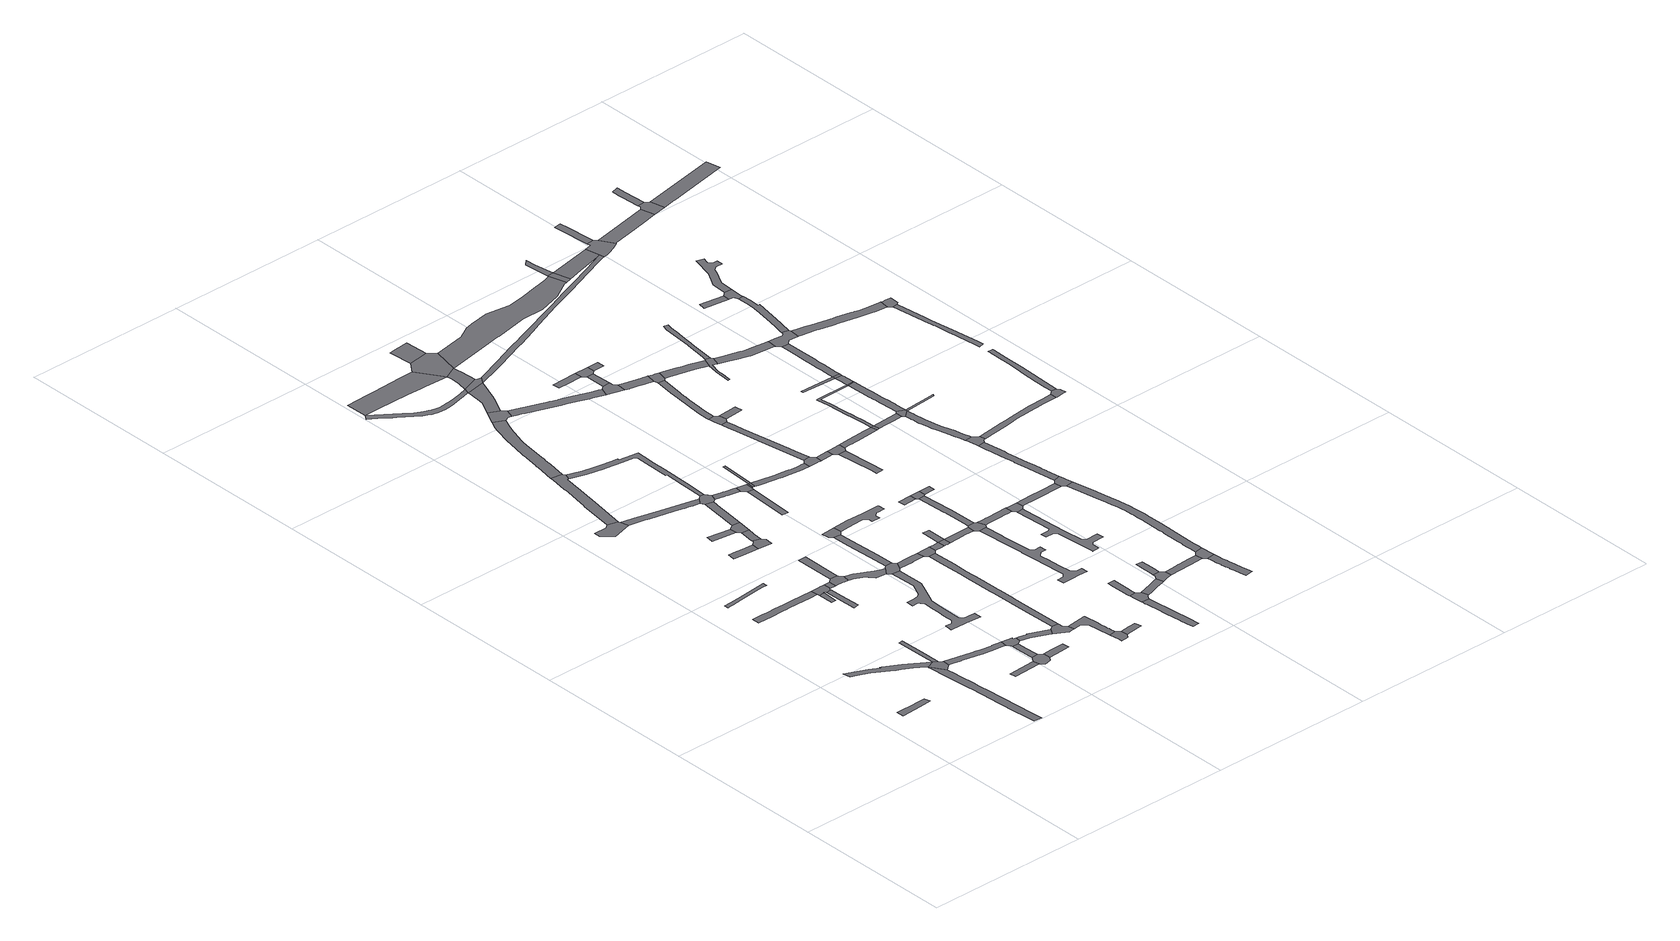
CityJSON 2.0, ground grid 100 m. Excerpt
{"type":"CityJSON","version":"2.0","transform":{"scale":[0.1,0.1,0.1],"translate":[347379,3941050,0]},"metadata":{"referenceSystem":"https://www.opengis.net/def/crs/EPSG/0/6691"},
"CityObjects":{
"road1":{"type":"Road","geometry":[{"type":"MultiSurface","lod":"1","boundaries":[[[0,1,2,3,4,5,6,7]]]}]},
"road2":{"type":"Road","attributes":{"RoadStructureAttribute.sectionType":"1"},"geometry":[{"type":"MultiSurface","lod":"1","boundaries":[[[8,9,10,11,12,13,14,15,16,17,18,19,20,21,22,23,24,25]]]}]},
"road3":{"type":"Road","attributes":{"RoadStructureAttribute.sectionType":"1"},"geometry":[{"type":"MultiSurface","lod":"1","boundaries":[[[26,27,28,29,30,31,32,33,34,35,36,15,37,38,39,40,41,42,43,44,45,46,47,48,49,50,51,52,53]]]}]},
"road4":{"type":"Road","geometry":[{"type":"MultiSurface","lod":"1","boundaries":[[[36,54,55,56,57,16,15]]]}]},
"road5":{"type":"Road","attributes":{"RoadStructureAttribute.sectionType":"1"},"geometry":[{"type":"MultiSurface","lod":"1","boundaries":[[[58,59,60,61,62,16,57]]]}]},
"road6":{"type":"Road","attributes":{"RoadStructureAttribute.sectionType":"1"},"geometry":[{"type":"MultiSurface","lod":"1","boundaries":[[[63,64,65,66,67,68,69,70,71,72,73]]]}]},
"road7":{"type":"Road","attributes":{"RoadStructureAttribute.sectionType":"1"},"geometry":[{"type":"MultiSurface","lod":"1","boundaries":[[[74,75,76,77,78,79,80,81,82,83,84,85,86,87,88,89,90]]]}]},
"road8":{"type":"Road","attributes":{"RoadStructureAttribute.sectionType":"1"},"geometry":[{"type":"MultiSurface","lod":"1","boundaries":[[[91,92,93,94,95,55,54,96,97,98,99,100,101,102,103,104,105,106,107]]]}]},
"road9":{"type":"Road","geometry":[{"type":"MultiSurface","lod":"1","boundaries":[[[108,109,110,111]]]}]},
"road10":{"type":"Road","geometry":[{"type":"MultiSurface","lod":"1","boundaries":[[[112,113,114,115,116,117,118,119,120]]]}]},
"road11":{"type":"Road","geometry":[{"type":"MultiSurface","lod":"1","boundaries":[[[121,122,123,124]]]}]},
"road12":{"type":"Road","geometry":[{"type":"MultiSurface","lod":"1","boundaries":[[[125,126,127,128,129]]]}]},
"road13":{"type":"Road","geometry":[{"type":"MultiSurface","lod":"1","boundaries":[[[130,131,132,133,134,80,79,124,123,135,125,129]]]}]},
"road14":{"type":"Road","geometry":[{"type":"MultiSurface","lod":"1","boundaries":[[[136,137,138,139,140,141,108,111]]]}]},
"road15":{"type":"Road","attributes":{"RoadStructureAttribute.sectionType":"1"},"geometry":[{"type":"MultiSurface","lod":"1","boundaries":[[[142,143,144,145,141,140,146,147,148]]]}]},
"road16":{"type":"Road","attributes":{"RoadStructureAttribute.sectionType":"1"},"geometry":[{"type":"MultiSurface","lod":"1","boundaries":[[[149,132,131,150,151]]]}]},
"road17":{"type":"Road","geometry":[{"type":"MultiSurface","lod":"1","boundaries":[[[106,152,142,148,153,154,155,156,157,107]]]}]},
"road18":{"type":"Road","geometry":[{"type":"MultiSurface","lod":"1","boundaries":[[[158,159,160,161,162,163,164,165]]]}]},
"road19":{"type":"Road","geometry":[{"type":"MultiSurface","lod":"1","boundaries":[[[166,167,168,169,170,171,172,173,116,115,174,175,176,177,178,179,180,181,182]]]}]},
"road20":{"type":"Road","geometry":[{"type":"MultiSurface","lod":"1","boundaries":[[[183,184,185,186,139,138]]]}]},
"road21":{"type":"Road","geometry":[{"type":"MultiSurface","lod":"1","boundaries":[[[150,187,188,189,190,191,192,193,194,195,196,151]]]}]},
"road22":{"type":"Road","geometry":[{"type":"MultiSurface","lod":"1","boundaries":[[[197,198,196,195]]]}]},
"road23":{"type":"Road","geometry":[{"type":"MultiSurface","lod":"1","boundaries":[[[199,200,201,202]]]}]},
"road24":{"type":"Road","attributes":{"RoadStructureAttribute.sectionType":"1"},"geometry":[{"type":"MultiSurface","lod":"1","boundaries":[[[203,204,205,206,154,153,207,208,209,210]]]}]},
"road25":{"type":"Road","geometry":[{"type":"MultiSurface","lod":"1","boundaries":[[[211,212,213,214,215,216,217,218,219,220,221,222,223,224,225,226,227,228,229,230,231,232,233,234,235,236,237,238,239,240,241,242,243,244,245,246,247,248,249]]]}]},
"road26":{"type":"Road","attributes":{"RoadStructureAttribute.sectionType":"1"},"geometry":[{"type":"MultiSurface","lod":"1","boundaries":[[[250,251,252,114,113,253,254,255,256,257,258,259,260,261,262,263,264,265]]]}]},
"road27":{"type":"Road","attributes":{"RoadStructureAttribute.sectionType":"1"},"geometry":[{"type":"MultiSurface","lod":"1","boundaries":[[[164,266,267,268,269,270,165]]]}]},
"road28":{"type":"Road","attributes":{"RoadStructureAttribute.sectionType":"1"},"geometry":[{"type":"MultiSurface","lod":"1","boundaries":[[[192,271,272,273,274,275,276,277,278,279,280,281,282,283,284,285,286,287,288,289,290,291,292,293,294,295,193]]]}]},
"road29":{"type":"Road","attributes":{"RoadStructureAttribute.sectionType":"1"},"geometry":[{"type":"MultiSurface","lod":"1","boundaries":[[[268,296,297,298,299,300,301,269]]]}]},
"road30":{"type":"Road","geometry":[{"type":"MultiSurface","lod":"1","boundaries":[[[299,298,302,303,199,202]]]}]},
"road31":{"type":"Road","geometry":[{"type":"MultiSurface","lod":"1","boundaries":[[[304,305,306,307,308,309,310,203,210]]]}]},
"road32":{"type":"Road","geometry":[{"type":"MultiSurface","lod":"1","boundaries":[[[280,211,249,311,312,313,314,281]]]}]},
"road33":{"type":"Road","attributes":{"RoadStructureAttribute.sectionType":"1"},"geometry":[{"type":"MultiSurface","lod":"1","boundaries":[[[315,316,317,318,303,302,319,320,321]]]}]},
"road34":{"type":"Road","attributes":{"RoadStructureAttribute.sectionType":"1"},"geometry":[{"type":"MultiSurface","lod":"1","boundaries":[[[322,323,324,325,326,327,328,329,330,331,332,333,334,335,336,337,338,339,340,341,342,343,344,345,346,347,180,179]]]}]},
"road35":{"type":"Road","attributes":{"function":"3","RoadStructureAttribute.sectionType":"1"},"geometry":[{"type":"MultiSurface","lod":"1","boundaries":[[[181,348,349,350,351,352,353,354,355,356,357,358,359,360,361,362,363,364,365,366,367,368,369,370,371,372,182]]]}]},
"road36":{"type":"Road","attributes":{"RoadStructureAttribute.sectionType":"1"},"geometry":[{"type":"MultiSurface","lod":"1","boundaries":[[[373,374,375,376,377,378,379,380,381,382,383,384,385,386,307,306]]]}]},
"road37":{"type":"Road","geometry":[{"type":"MultiSurface","lod":"1","boundaries":[[[387,388,389,390,391,378,377,392,393,394]]]}]},
"road38":{"type":"Road","attributes":{"RoadStructureAttribute.sectionType":"1"},"geometry":[{"type":"MultiSurface","lod":"1","boundaries":[[[395,396,397,314,313,398,399,400]]]}]},
"road39":{"type":"Road","geometry":[{"type":"MultiSurface","lod":"1","boundaries":[[[401,335,334,265,264,315,321,402]]]}]},
"road40":{"type":"Road","attributes":{"function":"3","RoadStructureAttribute.sectionType":"1"},"geometry":[{"type":"MultiSurface","lod":"1","boundaries":[[[403,404,405,406,407,408,409,410,411,412,413,414,415,416,417,418,419,420,421,422,423,424,425,426,427,428,429,430,431,432,433]]]}]},
"road41":{"type":"Road","attributes":{"RoadStructureAttribute.sectionType":"1"},"geometry":[{"type":"MultiSurface","lod":"1","boundaries":[[[434,435,436,437,438,439,440,441,442,443,444,445,446,447,448,449,450,451,452,453,310,309]]]}]},
"road42":{"type":"Road","attributes":{"RoadStructureAttribute.sectionType":"1"},"geometry":[{"type":"MultiSurface","lod":"1","boundaries":[[[454,455,456,312,311,457,458,459,460]]]}]},
"road43":{"type":"Road","attributes":{"RoadStructureAttribute.sectionType":"1"},"geometry":[{"type":"MultiSurface","lod":"1","boundaries":[[[461,462,463,464,465,395,400]]]}]},
"road44":{"type":"Road","geometry":[{"type":"MultiSurface","lod":"1","boundaries":[[[389,466,467,468,469,470,390]]]}]},
"road45":{"type":"Road","attributes":{"function":"3","RoadStructureAttribute.sectionType":"1"},"geometry":[{"type":"MultiSurface","lod":"1","boundaries":[[[471,472,473,474,475,433,476,477,478,479,480]]]}]},
"road46":{"type":"Road","attributes":{"RoadStructureAttribute.sectionType":"1"},"geometry":[{"type":"MultiSurface","lod":"1","boundaries":[[[481,482,483,484,485,401,402,486,487,488,489,490,491]]]}]},
"road47":{"type":"Road","geometry":[{"type":"MultiSurface","lod":"1","boundaries":[[[492,493,494,495,496,360,359]]]}]},
"road48":{"type":"Road","attributes":{"RoadStructureAttribute.sectionType":"1"},"geometry":[{"type":"MultiSurface","lod":"1","boundaries":[[[497,498,499,500,501]]]}]},
"road49":{"type":"Road","geometry":[{"type":"MultiSurface","lod":"1","boundaries":[[[446,445,502,503,504,505,454,460]]]}]},
"road50":{"type":"Road","geometry":[{"type":"MultiSurface","lod":"1","boundaries":[[[490,501,500,506,507,508,491]]]}]},
"road51":{"type":"Road","attributes":{"RoadStructureAttribute.sectionType":"1"},"geometry":[{"type":"MultiSurface","lod":"1","boundaries":[[[509,510,503,502,511,512,513]]]}]},
"road52":{"type":"Road","attributes":{"RoadStructureAttribute.sectionType":"1"},"geometry":[{"type":"MultiSurface","lod":"1","boundaries":[[[508,507,514,515]]]}]},
"road53":{"type":"Road","geometry":[{"type":"MultiSurface","lod":"1","boundaries":[[[514,516,517,518,519,515]]]}]},
"road54":{"type":"Road","attributes":{"RoadStructureAttribute.sectionType":"1"},"geometry":[{"type":"MultiSurface","lod":"1","boundaries":[[[461,520,521,522,523,524,525,526,527,528,529,530,531,532,533,534,462]]]}]},
"road55":{"type":"Road","attributes":{"function":"3","RoadStructureAttribute.sectionType":"1"},"geometry":[{"type":"MultiSurface","lod":"1","boundaries":[[[535,536,537,538,539,540,541,496,495,542,543,544,545,546]]]}]},
"road56":{"type":"Road","geometry":[{"type":"MultiSurface","lod":"1","boundaries":[[[513,512,547,548,549,550]]]}]},
"road57":{"type":"Road","geometry":[{"type":"MultiSurface","lod":"1","boundaries":[[[519,551,552,515]]]}]},
"road58":{"type":"Road","attributes":{"RoadStructureAttribute.sectionType":"1"},"geometry":[{"type":"MultiSurface","lod":"1","boundaries":[[[553,554,555,556,557,558,559,560,561,562,563,564,565,566,567,568,569]]]}]},
"road59":{"type":"Road","attributes":{"RoadStructureAttribute.sectionType":"1"},"geometry":[{"type":"MultiSurface","lod":"1","boundaries":[[[570,571,572,573,513,550]]]}]},
"road60":{"type":"Road","geometry":[{"type":"MultiSurface","lod":"1","boundaries":[[[574,575,576,418,417,535,546]]]}]},
"road61":{"type":"Road","attributes":{"function":"3","RoadStructureAttribute.sectionType":"1"},"geometry":[{"type":"MultiSurface","lod":"1","boundaries":[[[480,577,578,579,418,576,580,581,582]]]}]},
"road62":{"type":"Road","geometry":[{"type":"MultiSurface","lod":"1","boundaries":[[[568,583,584,585,586,587,588,589,590,569]]]}]},
"road63":{"type":"Road","geometry":[{"type":"MultiSurface","lod":"1","boundaries":[[[471,480,582,591,592,593,594]]]}]},
"road64":{"type":"Road","attributes":{"RoadStructureAttribute.sectionType":"1"},"geometry":[{"type":"MultiSurface","lod":"1","boundaries":[[[595,596,597,598,599,600,601,602,588,587]]]}]},
"road65":{"type":"Road","attributes":{"RoadStructureAttribute.sectionType":"1"},"geometry":[{"type":"MultiSurface","lod":"1","boundaries":[[[603,604,550,549,605,606,607]]]}]},
"road66":{"type":"Road","attributes":{"RoadStructureAttribute.sectionType":"1"},"geometry":[{"type":"MultiSurface","lod":"1","boundaries":[[[608,609,610,611,612,613,614,615,616,617,618,619,620,621,622,623,624,625,518,517]]]}]},
"road67":{"type":"Road","attributes":{"RoadStructureAttribute.sectionType":"1"},"geometry":[{"type":"MultiSurface","lod":"1","boundaries":[[[626,627,628,629,630,631,632,633,634,635,636,637,638,494,493,639,640,641,642,643,644,645,646,647,648]]]}]},
"road68":{"type":"Road","attributes":{"function":"3","RoadStructureAttribute.sectionType":"1"},"geometry":[{"type":"MultiSurface","lod":"1","boundaries":[[[593,649,650,651,652,594]]]}]},
"road69":{"type":"Road","geometry":[{"type":"MultiSurface","lod":"1","boundaries":[[[653,654,655,656,657,658,659,660,661,662,663,664,665,666,667,668,669,670,671,672,673,674,675,676,677,678,679,680,681,682,683,684,685,686,687]]]}]},
"road70":{"type":"Road","attributes":{"RoadStructureAttribute.sectionType":"1"},"geometry":[{"type":"MultiSurface","lod":"1","boundaries":[[[688,689,690,691,692,586,585,693,694,695,696,697]]]}]},
"road71":{"type":"Road","geometry":[{"type":"MultiSurface","lod":"1","boundaries":[[[686,698,699,700,701,603,607,687]]]}]},
"road72":{"type":"Road","geometry":[{"type":"MultiSurface","lod":"1","boundaries":[[[702,703,704,705]]]}]},
"road73":{"type":"Road","attributes":{"RoadStructureAttribute.sectionType":"1"},"geometry":[{"type":"MultiSurface","lod":"1","boundaries":[[[706,707,708,709,710,711,712,713,701,700]]]}]},
"road74":{"type":"Road","geometry":[{"type":"MultiSurface","lod":"1","boundaries":[[[714,715,716,717,718,719,720,688,697]]]}]},
"road75":{"type":"Road","geometry":[{"type":"MultiSurface","lod":"1","boundaries":[[[704,710,709,721,722,723,705]]]}]},
"road76":{"type":"Road","geometry":[{"type":"MultiSurface","lod":"1","boundaries":[[[724,725,726,617,616,727,728,729,730]]]}]},
"road77":{"type":"Road","geometry":[{"type":"MultiSurface","lod":"1","boundaries":[[[731,732,733,734,735,736,737,719,718]]]}]},
"road78":{"type":"Road","attributes":{"RoadStructureAttribute.sectionType":"1"},"geometry":[{"type":"MultiSurface","lod":"1","boundaries":[[[738,739,740,741,742,743]]]}]},
"road79":{"type":"Road","attributes":{"RoadStructureAttribute.sectionType":"1"},"geometry":[{"type":"MultiSurface","lod":"1","boundaries":[[[744,745,746,747,699,698,748,749,750,751,752,753]]]}]},
"road80":{"type":"Road","attributes":{"RoadStructureAttribute.sectionType":"1"},"geometry":[{"type":"MultiSurface","lod":"1","boundaries":[[[754,755,756,726,725,757,758,759,760,761,762,763,764]]]}]},
"road81":{"type":"Road","geometry":[{"type":"MultiSurface","lod":"1","boundaries":[[[765,766,767,768,769,770,771,626,648]]]}]},
"road82":{"type":"Road","geometry":[{"type":"MultiSurface","lod":"1","boundaries":[[[772,773,722,721]]]}]},
"road83":{"type":"Road","attributes":{"RoadStructureAttribute.sectionType":"1"},"geometry":[{"type":"MultiSurface","lod":"1","boundaries":[[[774,775,776,777,778,779,724,730]]]}]},
"road84":{"type":"Road","geometry":[{"type":"MultiSurface","lod":"1","boundaries":[[[763,780,781,782,783,784,785,786,764]]]}]},
"road85":{"type":"Road","geometry":[{"type":"MultiSurface","lod":"1","boundaries":[[[787,788,789,790,791,792,793,794,795,796,797,798,799,800,801,802,803,804,805,806]]]}]},
"road86":{"type":"Road","attributes":{"RoadStructureAttribute.sectionType":"1"},"geometry":[{"type":"MultiSurface","lod":"1","boundaries":[[[770,807,808,771]]]}]},
"road87":{"type":"Road","attributes":{"RoadStructureAttribute.sectionType":"1"},"geometry":[{"type":"MultiSurface","lod":"1","boundaries":[[[809,810,811,812,813,814]]]}]},
"road88":{"type":"Road","geometry":[{"type":"MultiSurface","lod":"1","boundaries":[[[742,808,807,815,816,743]]]}]},
"road89":{"type":"Road","attributes":{"RoadStructureAttribute.sectionType":"1"},"geometry":[{"type":"MultiSurface","lod":"1","boundaries":[[[817,818,819,820,821,822,823,717,716,824,825,826]]]}]},
"road90":{"type":"Road","geometry":[{"type":"MultiSurface","lod":"1","boundaries":[[[827,806,805,828,829,830,831,744,753]]]}]},
"road91":{"type":"Road","geometry":[{"type":"MultiSurface","lod":"1","boundaries":[[[832,833,777,776,809,814,834]]]}]},
"road92":{"type":"Road","attributes":{"RoadStructureAttribute.sectionType":"1"},"geometry":[{"type":"MultiSurface","lod":"1","boundaries":[[[835,836,837,838,839,783,782,840,841,842,843,844,845,846,847,848]]]}]},
"road93":{"type":"Road","attributes":{"RoadStructureAttribute.sectionType":"1"},"geometry":[{"type":"MultiSurface","lod":"1","boundaries":[[[849,850,851,852,853,854,768,767,855,856,857,858,859,860,861]]]}]},
"road94":{"type":"Road","attributes":{"RoadStructureAttribute.sectionType":"1"},"geometry":[{"type":"MultiSurface","lod":"1","boundaries":[[[780,862,863,864,781]]]}]},
"road95":{"type":"Road","attributes":{"RoadStructureAttribute.sectionType":"1"},"geometry":[{"type":"MultiSurface","lod":"1","boundaries":[[[815,865,866,816]]]}]},
"road96":{"type":"Road","attributes":{"RoadStructureAttribute.sectionType":"1"},"geometry":[{"type":"MultiSurface","lod":"1","boundaries":[[[867,868,869,870,871,872,873,874,875,876,877,878,879,880,881,882,883,884,885,886,887,888,889,890]]]}]},
"road97":{"type":"Road","geometry":[{"type":"MultiSurface","lod":"1","boundaries":[[[891,892,893,894,895,826,825,880,879]]]}]},
"road98":{"type":"Road","geometry":[{"type":"MultiSurface","lod":"1","boundaries":[[[896,897,849,861,898,848,847,899,900]]]}]},
"road99":{"type":"Road","attributes":{"RoadStructureAttribute.sectionType":"1"},"geometry":[{"type":"MultiSurface","lod":"1","boundaries":[[[901,902,903,904,905,906,907,908,909,910,832,834]]]}]},
"road100":{"type":"Road","attributes":{"RoadStructureAttribute.sectionType":"1"},"geometry":[{"type":"MultiSurface","lod":"1","boundaries":[[[828,911,912,913,914,915,916,917,918,829]]]}]},
"road101":{"type":"Road","attributes":{"function":"3","RoadStructureAttribute.sectionType":"1"},"geometry":[{"type":"MultiSurface","lod":"1","boundaries":[[[919,920,921,922,923,924,925,926,927,928,929,930,931,932,933,934,935,936,591,582]]]}]},
"road102":{"type":"Road","attributes":{"RoadStructureAttribute.sectionType":"1"},"geometry":[{"type":"MultiSurface","lod":"1","boundaries":[[[937,938,939,940,941,942,943,944,945,946,947,948,949,950,951,952,953,954,955,956,957,958,959,960,895,894,961,962,963,964,965,966,967,968,969,970,971,972,973,974,975,976,977,978,979,980,981,982,983]]]}]},
"road103":{"type":"Road","attributes":{"RoadStructureAttribute.sectionType":"1"},"geometry":[{"type":"MultiSurface","lod":"1","boundaries":[[[899,984,985,986,987,988,989,990,991,992,993,900]]]}]},
"road104":{"type":"Road","geometry":[{"type":"MultiSurface","lod":"1","boundaries":[[[994,995,907,906]]]}]},
"road105":{"type":"Road","attributes":{"RoadStructureAttribute.sectionType":"1"},"geometry":[{"type":"MultiSurface","lod":"1","boundaries":[[[996,997,998,999,1000,1001,1002,1003,1004,1005,1006,574,546,1007,1008,1009,1010,1011,1012,1013,1014,1015,1016,1017,1018,1019,1020,1021,1022,1023]]]}]},
"road106":{"type":"Road","geometry":[{"type":"MultiSurface","lod":"1","boundaries":[[[1024,1025,1026,1027,1028,1029,915,914,937,983]]]}]},
"road107":{"type":"Road","geometry":[{"type":"MultiSurface","lod":"1","boundaries":[[[1030,1031,1032,987,986,1033,1034,1035,1036,1037,1038,1039]]]}]},
"road108":{"type":"Road","attributes":{"RoadStructureAttribute.sectionType":"1"},"geometry":[{"type":"MultiSurface","lod":"1","boundaries":[[[1040,995,994,1041,1042,1043,1044]]]}]},
"road109":{"type":"Road","attributes":{"RoadStructureAttribute.sectionType":"1"},"geometry":[{"type":"MultiSurface","lod":"1","boundaries":[[[1045,1046,1047,1048,1049,1050,1051,1052,1053,1054,1055,1029,1028,1056,1057,1058,1059,1060,1061,1062,1063,1064,1065,1066,1067,1068,1069,1070,1071,1072]]]}]},
"road110":{"type":"Road","attributes":{"RoadStructureAttribute.sectionType":"1"},"geometry":[{"type":"MultiSurface","lod":"1","boundaries":[[[1073,1074,1075,1076,1077,1078,1079,1080,1081,907,995,1082,1083,1084,1085,1086,1087,1088,1089]]]}]},
"road111":{"type":"Road","geometry":[{"type":"MultiSurface","lod":"1","boundaries":[[[1071,1090,1091,1092,1093,1094,1095,1096,1097,1072]]]}]},
"road112":{"type":"Road","attributes":{"RoadStructureAttribute.sectionType":"1"},"geometry":[{"type":"MultiSurface","lod":"1","boundaries":[[[1093,1098,1099,1100,1101,1102,1103,1104,1105,1106,1107,1108,1109,1110,1111,1112,1113,1114,1115,1116,1117,1118,1119,1120,1121,1122,1123,1124,1125,1126,1127,1128,1129,1130,1131,1094]]]}]},
"road113":{"type":"Road","geometry":[{"type":"MultiSurface","lod":"1","boundaries":[[[1132,1044,1043,1133,1114,1113,1134]]]}]},
"road114":{"type":"Road","attributes":{"RoadStructureAttribute.sectionType":"1"},"geometry":[{"type":"MultiSurface","lod":"1","boundaries":[[[1135,1136,1137,1138,1139,1140,1141,1142,1143,1144,1145,1146,1147,1148,1032,1031]]]}]},
"road115":{"type":"Road","attributes":{"RoadStructureAttribute.sectionType":"1"},"geometry":[{"type":"MultiSurface","lod":"1","boundaries":[[[1149,1150,1151,1152,1153,1154,1073,1155,1156,1157,1158,1159,1151,1160]]]}]},
"road116":{"type":"Road","attributes":{"RoadStructureAttribute.sectionType":"1"},"geometry":[{"type":"MultiSurface","lod":"1","boundaries":[[[1161,1162,1163,1164,1165,1166,1167,1168,1169,1170,1171,1172,1173,1089,1174,1175,1176,1177,1178,1179,1180,1132,1134]]]}]},
"road117":{"type":"Road","attributes":{"RoadStructureAttribute.sectionType":"1"},"geometry":[{"type":"MultiSurface","lod":"1","boundaries":[[[1181,1182,1183,1184,1185,1186,1187,1188,1189,1030,1039,1190,1191,1192,1193,1194,1195,1196,1197]]]}]},
"road118":{"type":"Road","geometry":[{"type":"MultiSurface","lod":"1","boundaries":[[[1155,1073,1089,1173]]]}]},
"road119":{"type":"Road","attributes":{"RoadStructureAttribute.sectionType":"1"},"geometry":[{"type":"MultiSurface","lod":"1","boundaries":[[[1113,1198,1199,1200,1134]]]}]},
"road120":{"type":"Road","geometry":[{"type":"MultiSurface","lod":"1","boundaries":[[[1151,1159,1201,1160]]]}]},
"road121":{"type":"Road","attributes":{"RoadStructureAttribute.sectionType":"1"},"geometry":[{"type":"MultiSurface","lod":"1","boundaries":[[[1201,1202,1203,1204,1205,1206,1207,1208,1209,1210,1211,1212,1213,1214,1215,1216,1217,1218,1219,1220,1221,1160]]]}]},
"road122":{"type":"Road","geometry":[{"type":"MultiSurface","lod":"1","boundaries":[[[1222,927,926,1223,1224]]]}]},
"road123":{"type":"Road","attributes":{"RoadStructureAttribute.sectionType":"1"},"geometry":[{"type":"MultiSurface","lod":"1","boundaries":[[[1225,1226,1227,1228,1229,1222,1224]]]}]},
"road124":{"type":"Road","attributes":{"RoadStructureAttribute.sectionType":"1"},"geometry":[{"type":"MultiSurface","lod":"1","boundaries":[[[1230,1231,1232,1233,1234,1235,1236,1237,1238,1239,1092,1091,1240,1241,1242,1243,1244,1245,1246,1247,1248,1249,1250,1251,1252]]]}]},
"road125":{"type":"Road","geometry":[{"type":"MultiSurface","lod":"1","boundaries":[[[1212,1211,1253,1254,1255,1256,1257,1258,1259,1260,1261,1262,1181,1197]]]}]},
"road126":{"type":"Road","attributes":{"RoadStructureAttribute.sectionType":"1"},"geometry":[{"type":"MultiSurface","lod":"1","boundaries":[[[1263,1224,1223,1264,1023]]]}]},
"road127":{"type":"Road","attributes":{"RoadStructureAttribute.sectionType":"1"},"geometry":[{"type":"MultiSurface","lod":"1","boundaries":[[[1265,1266,1267,1268]]]}]},
"road128":{"type":"Road","attributes":{"RoadStructureAttribute.sectionType":"1"},"geometry":[{"type":"MultiSurface","lod":"1","boundaries":[[[1257,1269,1270,1271,1272,1273,1274,1275,1276,1277,1278,1279,1280,1281,1282,1283,1284,1285,1286,1287,1258]]]}]},
"road129":{"type":"Road","geometry":[{"type":"MultiSurface","lod":"1","boundaries":[[[1288,1277,1276,1289,1290,1291,1268,1267]]]}]},
"road130":{"type":"Road","geometry":[{"type":"MultiSurface","lod":"1","boundaries":[[[1292,1293,1263,1023,1022,1294,1295,1296,1297,1298,1299,1300]]]}]},
"road131":{"type":"Road","geometry":[{"type":"MultiSurface","lod":"1","boundaries":[[[1251,1301,1302,1303,1304,1305,1306,1252]]]}]},
"road132":{"type":"Road","attributes":{"RoadStructureAttribute.sectionType":"1"},"geometry":[{"type":"MultiSurface","lod":"1","boundaries":[[[1307,1308,1309,1310,1311,1292,1300]]]}]},
"road133":{"type":"Road","attributes":{"RoadStructureAttribute.sectionType":"1"},"geometry":[{"type":"MultiSurface","lod":"1","boundaries":[[[1312,1313,1314,1315,1316,1317,1318,1319,1320,1321,1322,1323,1324,1325,1326,1327,1328,1329,1330,1331,1332,1333,1334,1335,1336,1337,1338,1339,1340,1341,1342,1343,1256,1255]]]}]},
"road134":{"type":"Road","attributes":{"RoadStructureAttribute.sectionType":"1"},"geometry":[{"type":"MultiSurface","lod":"1","boundaries":[[[1344,1345,1346,1347,1348,1349,1350,1351,1352,1353,1354,1355,1356,1357,1358,1359,1291,1290]]]}]},
"road135":{"type":"Road","attributes":{"RoadStructureAttribute.sectionType":"1"},"geometry":[{"type":"MultiSurface","lod":"1","boundaries":[[[1305,1360,1361,1362,1363,1364,1365,1366,1367,1368,1369,1370,1371,1372,1306]]]}]},
"road136":{"type":"Road","attributes":{"function":"3","RoadStructureAttribute.sectionType":"1"},"geometry":[{"type":"MultiSurface","lod":"1","boundaries":[[[1373,1374,1375,1376,1377,1378,1299,1298]]]}]},
"road137":{"type":"Road","attributes":{"RoadStructureAttribute.sectionType":"1"},"geometry":[{"type":"MultiSurface","lod":"1","boundaries":[[[1379,1380,1381,1382,1383,1384,1385,1386,1387,1388,1389,1390,1391,1392,1393,1394,1395,1396]]]}]},
"road138":{"type":"Road","geometry":[{"type":"MultiSurface","lod":"1","boundaries":[[[1395,1397,1398,1399,1400,1401,1326,1325,1396]]]}]},
"road139":{"type":"Road","geometry":[{"type":"MultiSurface","lod":"1","boundaries":[[[1402,1403,1404,1377,1376,1405,1406]]]}]},
"road140":{"type":"Road","attributes":{"RoadStructureAttribute.sectionType":"1"},"geometry":[{"type":"MultiSurface","lod":"1","boundaries":[[[1407,1408,1409,1410,1411,1412,1413,1403,1402]]]}]},
"road141":{"type":"Road","attributes":{"function":"3","RoadStructureAttribute.sectionType":"1"},"geometry":[{"type":"MultiSurface","lod":"1","boundaries":[[[1405,1414,1415,1416,1417,1418,1406]]]}]}
},
"vertices":[
[136,506,0],[264,514,0],[335,518,0],[328,555,0],[298,554,0],[215,552,0],[198,552,0],[134,551,0],
[235,955,0],[291,929,0],[402,863,0],[406,861,0],[431,847,0],[487,815,0],[544,777,0],[551,771,0],[600,791,0],[493,863,0],[467,879,0],[411,911,0],[372,934,0],[363,939,0],[363,929,0],[306,962,0],[178,1018,0],[185,972,0],
[649,98,0],[644,158,0],[634,307,0],[629,385,0],[624,458,0],[623,471,0],[621,504,0],[620,510,0],[614,586,0],[611,638,0],[607,685,0],[551,762,0],[551,758,0],[552,746,0],[559,640,0],[561,610,0],[567,542,0],[570,504,0],[573,469,0],[574,460,0],[579,381,0],[579,377,0],[582,336,0],[595,155,0],[601,72,0],[604,22,0],[605,8,0],[656,6,0],
[645,716,0],[645,758,0],[633,766,0],[625,771,0],
[625,789,0],[624,901,0],[622,1050,0],[598,1049,0],[600,859,0],
[184,1902,0],[207,1904,0],[269,1910,0],[386,1922,0],[440,1927,0],[465,1929,0],[462,1954,0],[269,1935,0],[173,1925,0],[167,1925,0],[167,1900,0],
[277,1684,0],[352,1684,0],[392,1684,0],[401,1684,0],[552,1684,0],[597,1684,0],[597,1729,0],[583,1729,0],[552,1729,0],[449,1729,0],[415,1729,0],[363,1729,0],[352,1729,0],[291,1729,0],[258,1730,0],[187,1730,0],[186,1684,0],
[938,703,0],[935,703,0],[865,713,0],[841,718,0],[817,723,0],[651,715,0],[660,713,0],[669,711,0],[720,701,0],[722,701,0],[811,683,0],[850,674,0],[858,673,0],[910,666,0],[974,657,0],[991,655,0],[997,695,0],
[995,445,0],[823,436,0],[826,395,0],[999,403,0],
[296,2837,0],[326,2847,0],[312,2897,0],[308,2907,0],[244,2922,0],[223,2906,0],[141,2905,0],[141,2868,0],[201,2810,0],
[603,1575,0],[632,1576,0],[635,1670,0],[603,1671,0],
[650,1668,0],[654,1457,0],[688,1464,0],[683,1587,0],[682,1669,0],
[682,1677,0],[688,1683,0],[688,1729,0],[657,1729,0],[655,1729,0],[635,1687,0],
[1025,382,0],[1065,390,0],[1083,415,0],[1085,462,0],[1056,478,0],[1015,475,0],
[1012,622,0],[1012,611,0],[1013,551,0],[1014,499,0],[1054,499,0],[1053,562,0],[1052,623,0],
[725,1729,0],[728,1683,0],[728,1729,0],
[1011,633,0],[1076,641,0],[1083,675,0],[1064,679,0],[1065,685,0],[1031,690,0],
[605,2274,0],[572,2277,0],[518,2280,0],[510,2233,0],[568,2229,0],[654,2222,0],[670,2220,0],[674,2268,0],
[333,3451,0],[326,3404,0],[315,3332,0],[313,3316,0],[309,3292,0],[288,3177,0],[281,3142,0],[280,3138,0],[346,3126,0],[347,3129,0],[370,3265,0],[370,3266,0],[392,3394,0],[400,3392,0],[412,3430,0],[403,3445,0],[333,3456,0],
[1172,419,0],[1225,422,0],[1223,466,0],[1135,464,0],
[754,1683,0],[764,1683,0],[777,1682,0],[788,1681,0],[806,1678,0],[809,1677,0],[819,1722,0],[800,1745,0],[800,1750,0],[750,1750,0],
[801,1995,0],[751,1996,0],
[693,2461,0],[549,2481,0],[542,2434,0],[695,2417,0],
[1270,612,0],[1147,664,0],[1147,661,0],[1107,670,0],[1134,626,0],[1219,590,0],[1242,579,0],[1249,576,0],
[1025,1572,0],[1027,1419,0],[1027,1409,0],[993,1330,0],[969,1315,0],[938,1314,0],[894,1313,0],[892,1268,0],[933,1269,0],[942,1258,0],[955,1240,0],[952,1176,0],[950,1134,0],[948,1088,0],[948,1053,0],[948,1026,0],[946,1024,0],[928,1005,0],[887,1006,0],[884,960,0],[949,957,0],[957,956,0],[987,955,0],[1066,950,0],[1082,949,0],[1083,995,0],[1065,996,0],[1012,999,0],[992,1023,0],[994,1133,0],[995,1166,0],[998,1236,0],[1013,1268,0],[1025,1294,0],[1056,1361,0],[1073,1398,0],[1072,1439,0],[1072,1446,0],[1071,1564,0],
[722,2800,0],[547,2840,0],[387,2879,0],[353,2841,0],[424,2826,0],[438,2823,0],[450,2820,0],[590,2788,0],[640,2776,0],[654,2773,0],[678,2767,0],[689,2765,0],[704,2761,0],[719,2758,0],[742,2753,0],[770,2789,0],
[758,2213,0],[762,2261,0],[744,2284,0],[699,2298,0],[698,2286,0],
[823,1674,0],[840,1669,0],[856,1663,0],[872,1656,0],[880,1654,0],[887,1648,0],[901,1641,0],[911,1627,0],[934,1596,0],[1002,1593,0],[1032,1635,0],[1016,1638,0],[1004,1642,0],[987,1648,0],[974,1653,0],[966,1657,0],[959,1661,0],[954,1663,0],[939,1671,0],[909,1688,0],[891,1697,0],[873,1705,0],[861,1710,0],[853,1713,0],[834,1718,0],
[754,2346,0],[755,2355,0],[760,2389,0],[712,2395,0],[706,2352,0],[702,2320,0],
[771,2476,0],[724,2481,0],
[1328,531,0],[1337,532,0],[1364,534,0],[1360,575,0],[1337,593,0],[1336,629,0],[1294,629,0],
[1089,1584,0],[1113,1629,0],[1095,1651,0],[1050,1649,0],
[759,2727,0],[741,2603,0],[736,2569,0],[736,2565,0],[789,2600,0],[797,2655,0],[806,2715,0],
[497,3361,0],[602,3340,0],[603,3340,0],[620,3338,0],[714,3324,0],[791,3313,0],[804,3297,0],[803,3264,0],[798,3117,0],[797,3077,0],[805,3076,0],[801,2950,0],[794,2806,0],[817,2804,0],[825,2949,0],[831,3121,0],[834,3209,0],[836,3289,0],[836,3291,0],[838,3336,0],[718,3353,0],[719,3364,0],[678,3370,0],[616,3379,0],[582,3386,0],[507,3400,0],
[424,3559,0],[432,3608,0],[434,3617,0],[441,3664,0],[459,3786,0],[466,3820,0],[468,3830,0],[479,3870,0],[494,3917,0],[495,3922,0],[510,3968,0],[540,4036,0],[476,4068,0],[472,4059,0],[451,4021,0],[442,3992,0],[408,3870,0],[403,3847,0],[401,3835,0],[395,3798,0],[379,3721,0],[379,3717,0],[360,3605,0],[358,3596,0],[355,3580,0],
[1417,540,0],[1432,527,0],[1435,525,0],[1447,514,0],[1463,366,0],[1506,371,0],[1502,400,0],[1501,415,0],[1500,426,0],[1499,447,0],[1497,470,0],[1496,493,0],[1487,588,0],[1485,588,0],
[1515,287,0],[1529,304,0],[1535,310,0],[1529,352,0],[1522,358,0],[1467,328,0],[1469,305,0],[1471,283,0],
[1037,2037,0],[1041,1926,0],[1048,1726,0],[1092,1758,0],[1087,1905,0],[1082,2035,0],
[842,2770,0],[830,2732,0],
[9,4530,0],[58,4496,0],[121,4449,0],[137,4438,0],[212,4385,0],[251,4360,0],[274,4347,0],[295,4336,0],[333,4326,0],[381,4323,0],[419,4327,0],[449,4334,0],[477,4340,0],[535,4353,0],[574,4366,0],[586,4401,0],[536,4385,0],[487,4375,0],[451,4369,0],[431,4366,0],[429,4366,0],[379,4362,0],[355,4364,0],[354,4364,0],[324,4370,0],[308,4376,0],[298,4380,0],[271,4392,0],[237,4411,0],[189,4447,0],[33,4564,0],
[1333,847,0],[1331,968,0],[1331,972,0],[1331,1071,0],[1330,1092,0],[1330,1112,0],[1329,1260,0],[1328,1282,0],[1327,1331,0],[1327,1392,0],[1327,1424,0],[1324,1567,0],[1282,1567,0],[1283,1475,0],[1285,1373,0],[1285,1332,0],[1285,1271,0],[1288,1101,0],[1288,1070,0],[1291,844,0],
[1257,1632,0],[1210,1631,0],[1180,1630,0],[1095,1584,0],[1179,1584,0],[1181,1585,0],[1259,1587,0],
[1103,2057,0],[1100,2107,0],[1081,2106,0],[1014,2103,0],[1017,2057,0],
[1616,319,0],[1641,321,0],[1638,344,0],[1636,363,0],[1594,359,0],
[500,4714,0],[410,4711,0],[226,4704,0],[176,4702,0],[28,4696,0],[124,4564,0],[327,4564,0],[426,4562,0],[454,4561,0],[601,4556,0],
[977,2742,0],[976,2742,0],[924,2752,0],[909,2754,0],[895,2758,0],[886,2718,0],[901,2715,0],[906,2714,0],[917,2712,0],[979,2701,0],[986,2740,0],
[570,4050,0],[589,4044,0],[608,4098,0],[582,4123,0],[519,4154,0],
[986,2383,0],[1026,2379,0],[1042,2636,0],[1044,2667,0],[1003,2669,0],
[1343,1590,0],[1342,1635,0],[1331,1634,0],[1303,1634,0],
[1045,2683,0],[1045,2689,0],[1052,2728,0],
[1370,1635,0],[1360,1635,0],[1390,1590,0],[1407,1591,0],[1407,1636,0],
[1054,2687,0],[1061,2726,0],
[1059,2686,0],[1068,2684,0],[1076,2724,0],[1076,2726,0],
[1106,2057,0],[1201,2063,0],[1270,2067,0],[1286,2051,0],[1291,2047,0],[1291,2019,0],[1341,2018,0],[1341,2046,0],[1362,2067,0],[1379,2066,0],[1419,2066,0],[1419,2111,0],[1413,2111,0],[1307,2112,0],[1200,2113,0],
[578,4365,0],[573,4316,0],[567,4267,0],[564,4238,0],[540,4199,0],[533,4183,0],[522,4160,0],[631,4218,0],[648,4254,0],[658,4280,0],[676,4329,0],[699,4388,0],
[1427,1591,0],[1432,1591,0],[1453,1592,0],[1452,1637,0],
[1088,2935,0],[1073,2935,0],
[1805,468,0],[1807,454,0],[1817,361,0],[1818,342,0],[1821,315,0],[1830,224,0],[1830,220,0],[1834,174,0],[1838,135,0],[1883,139,0],[1876,215,0],[1867,307,0],[1865,331,0],[1862,365,0],[1857,424,0],[1852,489,0],[1803,490,0],
[1452,1755,0],[1452,1758,0],[1443,1758,0],[1409,1759,0],
[726,4428,0],[706,4431,0],[693,4440,0],
[602,4523,0],[603,4499,0],[600,4462,0],[686,4539,0],[684,4573,0],[682,4593,0],
[1850,493,0],[1866,518,0],[1877,521,0],[1863,564,0],[1838,581,0],[1796,577,0],[1799,544,0],[1803,495,0],
[718,4758,0],[685,4786,0],[672,4797,0],[548,4780,0],
[1836,604,0],[1836,629,0],[1836,744,0],[1794,743,0],[1794,702,0],[1794,621,0],[1794,605,0],[1794,603,0],
[1623,1641,0],[1545,1639,0],[1546,1594,0],[1559,1596,0],[1621,1598,0],
[1090,2680,0],[1197,2661,0],[1212,2658,0],[1235,2654,0],[1257,2650,0],[1307,2643,0],[1358,2638,0],[1372,2638,0],[1409,2636,0],[1408,2677,0],[1386,2678,0],[1375,2678,0],[1361,2679,0],[1312,2683,0],[1307,2683,0],[1264,2690,0],[1242,2693,0],[1208,2699,0],
[1117,3922,0],[1098,3928,0],[1071,3937,0],[1059,3940,0],[1012,3958,0],[939,3984,0],[883,4001,0],[876,4003,0],[839,4016,0],[834,4018,0],[817,4024,0],[816,4024,0],[803,4029,0],[615,4034,0],[655,4020,0],[661,4018,0],[818,3963,0],[855,3950,0],[892,3937,0],[952,3916,0],[1007,3897,0],[1022,3892,0],[1096,3868,0],
[666,4940,0],[563,4932,0],[538,4929,0],[538,4922,0],
[1651,1476,0],[1654,1434,0],[1664,1277,0],[1664,1267,0],[1670,1180,0],[1681,1014,0],[1683,970,0],[1675,962,0],[1662,949,0],[1625,948,0],[1628,905,0],[1678,906,0],[1699,906,0],[1739,907,0],[1793,907,0],[1791,947,0],[1771,947,0],[1753,947,0],[1728,967,0],[1726,1003,0],[1725,1021,0],[1719,1109,0],[1719,1115,0],[1714,1183,0],[1737,1206,0],[1774,1207,0],[1771,1247,0],[1732,1246,0],[1709,1268,0],[1709,1275,0],[1705,1333,0],[1698,1439,0],[1697,1464,0],[1690,1577,0],[1645,1576,0],
[2008,609,0],[1992,604,0],[1991,604,0],[1945,589,0],[1908,578,0],[1909,531,0],[1939,540,0],[1959,546,0],[2012,563,0],[2022,566,0],
[1708,1598,0],[1689,1643,0],[1676,1654,0],[1634,1652,0],
[1524,2069,0],[1525,2027,0],[1605,2030,0],[1604,2071,0],
[1676,1667,0],[1669,1832,0],[1665,1930,0],[1659,2021,0],[1619,2017,0],[1629,1835,0],[1629,1831,0],[1634,1684,0],
[2057,577,0],[2076,583,0],[2092,584,0],[2090,628,0],[2068,649,0],[2026,650,0],[2026,633,0],
[1671,2033,0],[1670,2072,0],[1640,2072,0],
[1496,2678,0],[1471,2707,0],[1431,2700,0],[1460,2636,0],[1480,2637,0],[1484,2637,0],[1492,2637,0],
[2068,694,0],[2068,738,0],[2068,783,0],[2026,783,0],[2026,711,0],[2026,706,0],[2026,686,0],
[1025,4127,0],[958,4126,0],[959,4081,0],[1021,4082,0],[1117,4084,0],[1116,4129,0],
[1895,1648,0],[1770,1645,0],[1746,1644,0],[1736,1644,0],[1747,1599,0],[1805,1601,0],[1813,1601,0],[1845,1601,0],[1868,1602,0],[1894,1602,0],
[1351,3195,0],[1359,3145,0],[1401,2886,0],[1455,2803,0],[1449,2838,0],[1423,3001,0],[1416,3043,0],[1400,3145,0],[1391,3200,0],[1383,3250,0],[1343,3244,0],
[1134,3855,0],[1145,3852,0],[1199,3837,0],[1205,3899,0],[1186,3922,0],[1186,3941,0],[1141,3941,0],
[1740,2033,0],[1742,2074,0],
[1510,2638,0],[1527,2639,0],[1580,2643,0],[1577,2683,0],[1508,2678,0],[1506,2678,0],
[1401,3274,0],[1394,3318,0],[1370,3337,0],[1331,3333,0],[1332,3321,0],[1335,3295,0],[1336,3285,0],
[1924,1344,0],[1909,1335,0],[1859,1333,0],[1861,1298,0],[1914,1297,0],[1929,1285,0],[1946,1033,0],[1946,1032,0],[1991,1035,0],[1991,1047,0],[1990,1080,0],[2005,1095,0],[2081,1099,0],[2079,1142,0],[2001,1139,0],[1980,1155,0],[1972,1279,0],[1956,1558,0],[1955,1583,0],[1912,1575,0],
[1184,4064,0],[1139,4063,0],
[1603,2623,0],[1623,2391,0],[1626,2352,0],[1671,2355,0],[1665,2447,0],[1652,2624,0],
[1204,4085,0],[1204,4130,0],
[2267,640,0],[2201,636,0],[2188,635,0],[2178,634,0],[2174,634,0],[2156,632,0],[2145,631,0],[2235,592,0],[2321,597,0],[2318,642,0],
[1911,1587,0],[1973,1604,0],[1972,1649,0],[1927,1648,0],[1896,1648,0],
[1667,2689,0],[1600,2684,0],[1670,2649,0],
[1358,3657,0],[1354,3626,0],[1348,3576,0],[1331,3408,0],[1329,3346,0],[1369,3348,0],[1371,3405,0],[1376,3453,0],[1384,3540,0],[1388,3573,0],[1390,3589,0],[1398,3651,0],[1415,3765,0],[1375,3771,0],
[1380,3857,0],[1368,3859,0],[1363,3861,0],[1352,3863,0],[1347,3865,0],[1239,3891,0],[1226,3830,0],[1229,3829,0],[1242,3826,0],[1259,3822,0],[1277,3818,0],[1313,3810,0],[1365,3797,0],
[1516,3283,0],[1519,3283,0],[1515,3328,0],
[1278,4087,0],[1277,4132,0],
[2430,328,0],[2427,342,0],[2427,344,0],[2423,368,0],[2417,398,0],[2412,435,0],[2411,441,0],[2408,465,0],[2404,483,0],[2404,492,0],[2399,522,0],[2396,552,0],[2394,583,0],[2343,576,0],[2346,545,0],[2349,515,0],[2355,485,0],[2354,483,0],[2358,454,0],[2362,432,0],[2363,423,0],[2368,393,0],[2374,357,0],[2381,320,0],
[2392,613,0],[2391,624,0],[2390,643,0],[2389,674,0],[2339,664,0],
[1422,3846,0],[1409,3849,0],[1376,3779,0],[1431,3781,0],[1445,3840,0],
[1699,2651,0],[1731,2653,0],[1735,2653,0],[1765,2655,0],[1824,2659,0],[1910,2664,0],[1907,2704,0],[1855,2701,0],[1821,2699,0],[1738,2693,0],
[1993,1605,0],[2052,1606,0],[2076,1607,0],[2251,1611,0],[2247,1656,0],[2148,1652,0],[2074,1652,0],[2017,1649,0],
[921,4639,0],[1057,4665,0],[1067,4667,0],[1273,4706,0],[1414,4709,0],[1553,4751,0],[1658,4812,0],[1682,4819,0],[1652,4925,0],[1616,4914,0],[1498,4888,0],[1440,4875,0],[1391,4864,0],[1310,4853,0],[1164,4874,0],[1042,4850,0],[997,4842,0],[918,4796,0],
[2274,1593,0],[2305,1421,0],[2321,1336,0],[2327,1300,0],[2332,1263,0],[2333,1257,0],[2336,1227,0],[2337,1219,0],[2339,1194,0],[2341,1161,0],[2341,1158,0],[2342,1121,0],[2343,1085,0],[2343,1054,0],[2341,951,0],[2341,925,0],[2341,914,0],[2340,911,0],[2339,806,0],[2339,775,0],[2339,761,0],[2338,747,0],[2338,740,0],[2338,704,0],[2388,704,0],[2388,735,0],[2389,775,0],[2389,806,0],[2389,824,0],[2391,909,0],[2392,993,0],[2393,1082,0],[2393,1125,0],[2391,1161,0],[2390,1177,0],[2389,1196,0],[2386,1230,0],[2382,1266,0],[2378,1298,0],[2377,1303,0],[2370,1345,0],[2368,1360,0],[2361,1400,0],[2348,1473,0],[2332,1566,0],[2327,1588,0],[2324,1603,0],
[1455,3775,0],[1604,3739,0],[1683,3716,0],[1704,3771,0],[1670,3780,0],[1612,3797,0],[1578,3806,0],[1543,3816,0],[1530,3819,0],[1471,3834,0],
[1928,2666,0],[1925,2706,0],
[1843,4846,0],[1700,4792,0],[1603,4756,0],[1473,4707,0],[1164,4593,0],[1097,4568,0],[1084,4563,0],[1082,4563,0],[1057,4553,0],[946,4511,0],[915,4499,0],[760,4407,0],[789,4416,0],[862,4442,0],[1004,4495,0],[1054,4515,0],[1099,4532,0],[1100,4532,0],[1226,4582,0],[1295,4609,0],[1481,4683,0],[1638,4741,0],[1734,4777,0],[1822,4809,0],[1946,4859,0],[1982,4871,0],[1995,4874,0],[1990,4902,0],
[2319,1628,0],[2314,1658,0],[2314,1664,0],[2309,1689,0],[2309,1692,0],[2265,1679,0],
[1748,3756,0],[1742,3771,0],[1711,3777,0],[1671,3647,0],[1662,3545,0],[1674,3545,0],[1680,3604,0],[1683,3645,0],[1701,3711,0],[1730,3701,0],
[2082,2716,0],[1983,2669,0],[2042,2673,0],[2095,2677,0],[2093,2717,0],
[2203,2150,0],[2204,2144,0],[2209,2105,0],[2217,2040,0],[2228,1952,0],[2229,1950,0],[2240,1855,0],[2247,1804,0],[2251,1774,0],[2255,1744,0],[2260,1713,0],[2304,1719,0],[2301,1743,0],[2300,1749,0],[2299,1756,0],[2297,1768,0],[2296,1779,0],[2292,1810,0],[2291,1815,0],[2286,1859,0],[2280,1903,0],[2266,2015,0],[2262,2045,0],[2262,2050,0],[2261,2056,0],[2261,2060,0],[2242,2200,0],[2198,2193,0],
[2091,3096,0],[2074,3096,0],[1894,3095,0],[1876,3095,0],[1882,3041,0],[1884,3016,0],[1893,2873,0],[1896,2850,0],[1903,2764,0],[1919,2786,0],[1915,2840,0],[1914,2850,0],[1910,2918,0],[1903,3016,0],[1903,3017,0],[1895,3084,0],[2092,3084,0],
[2256,2218,0],[2268,2219,0],[2263,2257,0],[2229,2280,0],[2184,2277,0],[2187,2259,0],[2194,2223,0],[2196,2206,0],
[2225,2298,0],[2219,2328,0],[2212,2358,0],[2205,2388,0],[2187,2456,0],[2186,2457,0],[2180,2480,0],[2180,2481,0],[2174,2510,0],[2168,2540,0],[2163,2571,0],[2160,2601,0],[2157,2631,0],[2155,2659,0],[2155,2667,0],[2154,2697,0],[2110,2663,0],[2110,2656,0],[2111,2646,0],[2112,2626,0],[2113,2622,0],[2114,2609,0],[2115,2596,0],[2118,2565,0],[2119,2559,0],[2123,2535,0],[2128,2505,0],[2133,2485,0],[2142,2445,0],[2160,2378,0],[2168,2348,0],[2175,2318,0],[2181,2288,0],[2183,2281,0],
[2107,2731,0],[2100,2672,0],[2153,2709,0],
[1757,3915,0],[1764,3969,0],[1765,3978,0],[1776,4051,0],[1777,4057,0],[1785,4123,0],[1795,4156,0],[1793,4156,0],[1775,4160,0],[1767,4161,0],[1757,4126,0],[1738,3943,0],[1737,3934,0],[1716,3803,0],
[1872,3211,0],[1871,3193,0],[2089,3185,0],[2089,3169,0],[2090,3139,0],[2091,3109,0],[2137,3100,0],[2136,3107,0],[2135,3138,0],[2135,3168,0],[2134,3183,0],[2088,3203,0],
[2152,2731,0],[2150,2778,0],[2150,2789,0],[2148,2825,0],[2148,2829,0],[2146,2882,0],[2144,2909,0],[2142,2954,0],[2141,2974,0],[2141,2984,0],[2138,3071,0],[2138,3077,0],[2138,3092,0],[2092,3079,0],[2097,2926,0],[2098,2924,0],[2099,2906,0],[2100,2881,0],[2101,2876,0],[2102,2842,0],
[2073,3687,0],[2042,3690,0],[1981,3697,0],[1923,3705,0],[1915,3706,0],[1897,3710,0],[1856,3722,0],[1797,3740,0],[1763,3751,0],[1795,3679,0],[1832,3667,0],[1895,3646,0],[1909,3644,0],[1936,3641,0],[2063,3626,0],[2064,3626,0],[2067,3626,0],
[2352,2710,0],[2359,2723,0],[2281,2718,0],
[2134,3199,0],
[2133,3229,0],[2133,3253,0],[2133,3261,0],[2133,3291,0],[2134,3325,0],[2134,3361,0],[2135,3396,0],[2135,3486,0],[2136,3505,0],[2135,3596,0],[2090,3596,0],[2090,3562,0],[2090,3486,0],[2089,3420,0],[2088,3356,0],[2088,3324,0],[2088,3318,0],[2088,3293,0],[2088,3263,0],[2088,3229,0],
[1652,4932,0],[1720,4830,0],[1691,4935,0],
[1673,5056,0],[1669,5118,0],[1639,5091,0],[1641,5060,0],[1642,5047,0],
[2755,2310,0],[2653,2304,0],[2629,2303,0],[2624,2302,0],[2597,2298,0],[2563,2294,0],[2493,2286,0],[2489,2285,0],[2436,2279,0],[2273,2258,0],[2289,2222,0],[2332,2227,0],[2444,2242,0],[2455,2243,0],[2498,2250,0],[2534,2255,0],[2553,2257,0],[2567,2258,0],[2629,2264,0],[2710,2268,0],[2722,2268,0],[2815,2272,0],[2814,2313,0],
[2135,3599,0],[2156,3621,0],[2221,3616,0],[2226,3682,0],[2222,3694,0],[2182,3702,0],[2179,3689,0],[2163,3678,0],[2117,3682,0],[2088,3685,0],
[1972,4992,0],[1815,4857,0],
[2050,4195,0],[2043,4151,0],[2194,4128,0],[2201,4172,0],
[2240,3771,0],[2252,3827,0],[2260,3861,0],[2282,3982,0],[2270,3980,0],[2270,3983,0],[2272,4049,0],[2270,4098,0],[2237,4096,0],[2240,4037,0],[2237,3991,0],[2232,3951,0],[2226,3921,0],[2226,3920,0],[2218,3878,0],[2215,3856,0],[2196,3766,0],[2195,3763,0],[2184,3711,0],
[2227,4123,0],[2270,4116,0],[2273,4192,0],[2228,4194,0],
[2015,5027,0],[2017,5001,0],[2024,4879,0],[2040,4885,0],[2086,4903,0],[2125,4924,0],[2128,4926,0],[2081,5013,0],[2061,5031,0],
[2826,2272,0],[2874,2277,0],[2889,2278,0],[2885,2317,0],[2872,2333,0],[2839,2334,0],
[2059,5053,0],[2045,5219,0],[2041,5263,0],[1995,5257,0],[1999,5215,0],
[2236,3615,0],[2239,3615,0],[2324,3599,0],[2343,3596,0],[2348,3594,0],[2349,3594,0],[2427,3577,0],[2437,3575,0],[2460,3571,0],[2585,3544,0],[2620,3536,0],[2646,3531,0],[2686,3525,0],[2757,3518,0],[2765,3575,0],[2734,3578,0],[2693,3582,0],[2687,3583,0],[2651,3588,0],[2645,3589,0],[2627,3593,0],[2602,3599,0],[2595,3601,0],[2582,3603,0],[2495,3623,0],[2472,3628,0],[2460,3630,0],[2424,3637,0],[2423,3638,0],[2346,3656,0],[2311,3664,0],[2260,3675,0],
[2277,4275,0],[2327,4366,0],[2332,4384,0],[2334,4390,0],[2358,4408,0],[2403,4407,0],[2404,4447,0],[2374,4447,0],[2356,4472,0],[2359,4482,0],[2366,4506,0],[2322,4518,0],[2318,4502,0],[2288,4392,0],[2285,4383,0],[2233,4288,0],
[2883,2615,0],[2885,2739,0],[2887,2834,0],[2887,2843,0],[2855,2844,0],[2855,2836,0],[2854,2754,0],[2853,2704,0],[2852,2686,0],[2846,2585,0],[2845,2558,0],[2842,2455,0],[2838,2381,0],
[2137,4931,0],[2291,4963,0],[2373,4981,0],[2467,5000,0],[2448,5089,0],[2270,5052,0],
[2812,3254,0],[2814,3243,0],[2816,3223,0],[2818,3210,0],[2830,3112,0],[2830,3109,0],[2849,2942,0],[2852,2920,0],[2853,2906,0],[2885,2913,0],[2882,2948,0],[2859,3128,0],[2852,3184,0],[2840,3268,0],[2838,3281,0],[2835,3307,0],[2813,3500,0],[2780,3496,0],
[2827,3513,0],[2831,3571,0],[2813,3572,0],[2796,3573,0],[2779,3574,0],
[2508,5126,0],[2462,5122,0],[2463,5107,0],[2552,5018,0],[2532,5106,0],
[2502,5201,0],[2499,5267,0],[2497,5326,0],[2452,5311,0],[2454,5262,0],[2459,5163,0],[2460,5143,0],
[2639,5035,0],[2643,5036,0],[2893,5085,0],[3029,5111,0],[3012,5200,0]
]}
